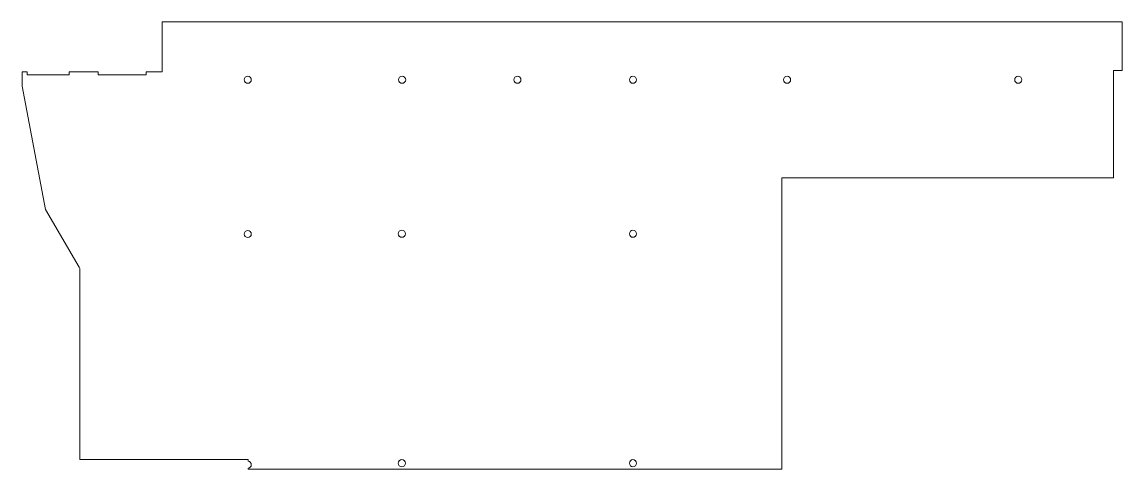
# Model space of a CAD drawing. Header units: millimetres. Extents: x -244 to 34, y -205 to -92.
import ezdxf

# ---------------------------------------------------------------- set-up
doc = ezdxf.new("R2010")
doc.units = ezdxf.units.MM
doc.header["$MEASUREMENT"] = 0
doc.layers.add('layer 1', color=7, linetype='Continuous')

msp = doc.modelspace()

# ---------------------------------------------------------------- linework, layer by layer
at = {"layer": 'layer 1', "color": 1, "lineweight": 9}
for points, knots in [([(-229.1296, -202.6995), (-229.1296, -202.6995), (-187.2736, -202.6995), (-187.2736, -202.6995), (-187.2736, -202.6995), (-186.9736, -202.6995), (-186.9736, -202.6995), (-186.9736, -202.6995), (-186.9736, -203.1816), (-186.9736, -203.1816), (-186.7955, -203.2115), (-186.6246, -203.2952), (-186.4872, -203.4326), (-186.1358, -203.784), (-186.1358, -204.354), (-186.4872, -204.7054), (-186.6246, -204.8428), (-186.7955, -204.9265), (-186.9736, -204.9564), (-186.9736, -204.9564), (-186.9736, -205.1327), (-186.9736, -205.1327), (-141.9495, -205.1327), (-96.9255, -205.1327), (-51.9014, -205.1327), (-51.9014, -205.1327), (-51.9016, -145.268), (-51.9016, -145.268), (-51.9016, -144.7066), (-51.9016, -144.1443), (-51.9016, -143.5812), (-51.9015, -139.8232), (-51.9014, -136.029), (-51.9014, -132.1991), (-51.9014, -132.0366), (-51.9014, -131.874), (-51.9014, -131.7113), (-51.9014, -131.6071), (-51.9014, -131.5029), (-51.9014, -131.3987), (-51.9014, -131.3987), (-51.6014, -131.3987), (-51.6014, -131.3987), (-51.6014, -131.3987), (9.8597, -131.3987), (9.8597, -131.3987), (9.8597, -131.3987), (10.2662, -131.3987), (10.2662, -131.3987), (10.2662, -131.3987), (17.9085, -131.3987), (17.9085, -131.3987), (17.9085, -131.3987), (18.315, -131.3987), (18.315, -131.3987), (18.315, -131.3987), (32.0872, -131.3987), (32.0872, -131.3987), (32.0872, -131.3987), (32.0872, -130.8982), (32.0872, -130.8982), (32.0872, -130.8982), (32.0872, -106.9291), (32.0872, -106.9291), (32.0872, -106.9291), (32.0872, -104.4901), (32.0872, -104.4901), (32.0872, -104.4901), (32.0872, -104.1901), (32.0872, -104.1901), (32.0872, -104.1901), (32.3872, -104.1901), (32.3872, -104.1901), (32.3872, -104.1901), (34.2697, -104.1901), (34.2697, -104.1901), (34.2697, -104.1901), (34.2697, -91.8776), (34.2697, -91.8776), (34.2697, -91.8776), (31.8919, -91.8776), (31.8919, -91.8776), (31.8919, -91.8776), (-206.3428, -91.8776), (-206.3428, -91.8776), (-206.3428, -91.8776), (-208.7818, -91.8776), (-208.7818, -91.8776), (-208.7818, -91.8776), (-208.7818, -104.4755), (-208.7818, -104.4755), (-208.7818, -104.4755), (-212.8319, -104.4755), (-212.8319, -104.4755), (-212.8319, -104.4755), (-212.8319, -105.2885), (-212.8319, -105.2885), (-212.8319, -105.2885), (-225.027, -105.2885), (-225.027, -105.2885), (-225.027, -105.2885), (-225.027, -104.4755), (-225.027, -104.4755), (-225.027, -104.4755), (-232.3687, -104.4755), (-232.3687, -104.4755), (-232.3687, -104.4755), (-232.3687, -105.2885), (-232.3687, -105.2885), (-232.3687, -105.2885), (-242.9378, -105.2885), (-242.9378, -105.2885), (-242.9378, -105.2885), (-242.9378, -104.4755), (-242.9378, -104.4755), (-242.9378, -104.4755), (-244.2853, -104.4755), (-244.2853, -104.4755), (-244.2853, -104.4755), (-244.2853, -106.9145), (-244.2853, -106.9145), (-244.2853, -106.9145), (-244.2853, -108.0496), (-244.2853, -108.0496), (-244.2853, -108.0496), (-244.2692, -108.134), (-244.2692, -108.134), (-244.2692, -108.134), (-238.3164, -139.3575), (-238.3164, -139.3575), (-238.3164, -139.3575), (-238.3063, -139.3749), (-238.3063, -139.3749), (-238.3063, -139.3749), (-229.8208, -153.9823), (-229.8208, -153.9823), (-229.8208, -153.9823), (-229.6164, -154.3343), (-229.6164, -154.3343), (-229.6058, -154.3648), (-229.6024, -154.3947), (-229.6015, -154.4407), (-229.6015, -154.4407), (-229.6015, -154.5797), (-229.6015, -154.5797), (-229.6015, -154.5797), (-229.6015, -164.5251), (-229.6015, -164.5251), (-229.6015, -164.5251), (-229.6015, -202.6995), (-229.6015, -202.6995), (-229.6015, -202.6995), (-229.1296, -202.6995), (-229.1296, -202.6995)], [0, 0, 0, 0, 0.01960784, 0.01960784, 0.01960784, 0.03921569, 0.03921569, 0.03921569, 0.05882353, 0.05882353, 0.05882353, 0.07843137, 0.07843137, 0.07843137, 0.09803922, 0.09803922, 0.09803922, 0.11764706, 0.11764706, 0.11764706, 0.1372549, 0.1372549, 0.1372549, 0.15686275, 0.15686275, 0.15686275, 0.17647059, 0.17647059, 0.17647059, 0.19607843, 0.19607843, 0.19607843, 0.21568627, 0.21568627, 0.21568627, 0.23529412, 0.23529412, 0.23529412, 0.25490196, 0.25490196, 0.25490196, 0.2745098, 0.2745098, 0.2745098, 0.29411765, 0.29411765, 0.29411765, 0.31372549, 0.31372549, 0.31372549, 0.33333333, 0.33333333, 0.33333333, 0.35294118, 0.35294118, 0.35294118, 0.37254902, 0.37254902, 0.37254902, 0.39215686, 0.39215686, 0.39215686, 0.41176471, 0.41176471, 0.41176471, 0.43137255, 0.43137255, 0.43137255, 0.45098039, 0.45098039, 0.45098039, 0.47058824, 0.47058824, 0.47058824, 0.49019608, 0.49019608, 0.49019608, 0.50980392, 0.50980392, 0.50980392, 0.52941176, 0.52941176, 0.52941176, 0.54901961, 0.54901961, 0.54901961, 0.56862745, 0.56862745, 0.56862745, 0.58823529, 0.58823529, 0.58823529, 0.60784314, 0.60784314, 0.60784314, 0.62745098, 0.62745098, 0.62745098, 0.64705882, 0.64705882, 0.64705882, 0.66666667, 0.66666667, 0.66666667, 0.68627451, 0.68627451, 0.68627451, 0.70588235, 0.70588235, 0.70588235, 0.7254902, 0.7254902, 0.7254902, 0.74509804, 0.74509804, 0.74509804, 0.76470588, 0.76470588, 0.76470588, 0.78431373, 0.78431373, 0.78431373, 0.80392157, 0.80392157, 0.80392157, 0.82352941, 0.82352941, 0.82352941, 0.84313725, 0.84313725, 0.84313725, 0.8627451, 0.8627451, 0.8627451, 0.88235294, 0.88235294, 0.88235294, 0.90196078, 0.90196078, 0.90196078, 0.92156863, 0.92156863, 0.92156863, 0.94117647, 0.94117647, 0.94117647, 0.96078431, 0.96078431, 0.96078431, 0.98039216, 0.98039216, 0.98039216, 1, 1, 1, 1]), ([(-186.4872, -107.1444), (-186.1358, -106.793), (-186.1358, -106.223), (-186.4872, -105.8716), (-186.8386, -105.5202), (-187.4086, -105.5202), (-187.76, -105.8716), (-188.1114, -106.223), (-188.1114, -106.793), (-187.76, -107.1444), (-187.4086, -107.4958), (-186.8386, -107.4958), (-186.4872, -107.1444)], [0, 0, 0, 0, 0.25, 0.25, 0.25, 0.5, 0.5, 0.5, 0.75, 0.75, 0.75, 1, 1, 1, 1]), ([(-147.3893, -107.1444), (-147.0379, -106.793), (-147.0379, -106.223), (-147.3893, -105.8716), (-147.7407, -105.5202), (-148.3107, -105.5202), (-148.6621, -105.8716), (-149.0135, -106.223), (-149.0135, -106.793), (-148.6621, -107.1444), (-148.3107, -107.4958), (-147.7407, -107.4958), (-147.3893, -107.1444)], [0, 0, 0, 0, 0.25, 0.25, 0.25, 0.5, 0.5, 0.5, 0.75, 0.75, 0.75, 1, 1, 1, 1]), ([(-118.1945, -107.1444), (-117.8431, -106.793), (-117.8431, -106.223), (-118.1945, -105.8716), (-118.5459, -105.5202), (-119.1159, -105.5202), (-119.4673, -105.8716), (-119.8187, -106.223), (-119.8187, -106.793), (-119.4673, -107.1444), (-119.1159, -107.4958), (-118.5459, -107.4958), (-118.1945, -107.1444)], [0, 0, 0, 0, 0.25, 0.25, 0.25, 0.5, 0.5, 0.5, 0.75, 0.75, 0.75, 1, 1, 1, 1]), ([(-88.9262, -107.1444), (-88.5748, -106.793), (-88.5748, -106.223), (-88.9262, -105.8716), (-89.2776, -105.5202), (-89.8476, -105.5202), (-90.199, -105.8716), (-90.5504, -106.223), (-90.5504, -106.793), (-90.199, -107.1444), (-89.8476, -107.4958), (-89.2776, -107.4958), (-88.9262, -107.1444)], [0, 0, 0, 0, 0.25, 0.25, 0.25, 0.5, 0.5, 0.5, 0.75, 0.75, 0.75, 1, 1, 1, 1]), ([(-49.9018, -107.1444), (-49.5504, -106.793), (-49.5504, -106.223), (-49.9018, -105.8716), (-50.2532, -105.5202), (-50.8232, -105.5202), (-51.1746, -105.8716), (-51.526, -106.223), (-51.526, -106.793), (-51.1746, -107.1444), (-50.8232, -107.4958), (-50.2532, -107.4958), (-49.9018, -107.1444)], [0, 0, 0, 0, 0.25, 0.25, 0.25, 0.5, 0.5, 0.5, 0.75, 0.75, 0.75, 1, 1, 1, 1]), ([(7.362, -105.8716), (7.0106, -106.223), (7.0106, -106.793), (7.362, -107.1444), (7.7134, -107.4958), (8.2834, -107.4958), (8.6348, -107.1444), (8.9862, -106.793), (8.9862, -106.223), (8.6348, -105.8716), (8.2834, -105.5202), (7.7134, -105.5202), (7.362, -105.8716)], [0, 0, 0, 0, 0.25, 0.25, 0.25, 0.5, 0.5, 0.5, 0.75, 0.75, 0.75, 1, 1, 1, 1]), ([(-186.4872, -144.9565), (-186.8386, -144.6051), (-187.4086, -144.6051), (-187.76, -144.9565), (-188.1114, -145.3079), (-188.1114, -145.8779), (-187.76, -146.2293), (-187.4086, -146.5807), (-186.8386, -146.5807), (-186.4872, -146.2293), (-186.1358, -145.8779), (-186.1358, -145.3079), (-186.4872, -144.9565)], [0, 0, 0, 0, 0.25, 0.25, 0.25, 0.5, 0.5, 0.5, 0.75, 0.75, 0.75, 1, 1, 1, 1]), ([(-148.7356, -146.1688), (-148.3842, -146.5202), (-147.8142, -146.5202), (-147.4628, -146.1688), (-147.1114, -145.8174), (-147.1114, -145.2474), (-147.4628, -144.896), (-147.8142, -144.5446), (-148.3842, -144.5446), (-148.7356, -144.896), (-149.087, -145.2474), (-149.087, -145.8174), (-148.7356, -146.1688)], [0, 0, 0, 0, 0.25, 0.25, 0.25, 0.5, 0.5, 0.5, 0.75, 0.75, 0.75, 1, 1, 1, 1]), ([(-90.199, -144.896), (-90.5504, -145.2474), (-90.5504, -145.8174), (-90.199, -146.1688), (-89.8476, -146.5202), (-89.2776, -146.5202), (-88.9262, -146.1688), (-88.5748, -145.8174), (-88.5748, -145.2474), (-88.9262, -144.896), (-89.2776, -144.5446), (-89.8476, -144.5446), (-90.199, -144.896)], [0, 0, 0, 0, 0.25, 0.25, 0.25, 0.5, 0.5, 0.5, 0.75, 0.75, 0.75, 1, 1, 1, 1]), ([(-147.4628, -203.0261), (-147.8142, -202.6747), (-148.3842, -202.6747), (-148.7356, -203.0261), (-149.087, -203.3775), (-149.087, -203.9475), (-148.7356, -204.2989), (-148.3842, -204.6503), (-147.8142, -204.6503), (-147.4628, -204.2989), (-147.1114, -203.9475), (-147.1114, -203.3775), (-147.4628, -203.0261)], [0, 0, 0, 0, 0.25, 0.25, 0.25, 0.5, 0.5, 0.5, 0.75, 0.75, 0.75, 1, 1, 1, 1]), ([(-88.9262, -203.022), (-89.2776, -202.6706), (-89.8476, -202.6706), (-90.199, -203.022), (-90.5504, -203.3734), (-90.5504, -203.9434), (-90.199, -204.2948), (-89.8476, -204.6462), (-89.2776, -204.6462), (-88.9262, -204.2948), (-88.5748, -203.9434), (-88.5748, -203.3734), (-88.9262, -203.022)], [0, 0, 0, 0, 0.25, 0.25, 0.25, 0.5, 0.5, 0.5, 0.75, 0.75, 0.75, 1, 1, 1, 1])]:
    msp.add_open_spline(points, degree=3, knots=knots, dxfattribs=at)

doc.saveas('drawing.dxf')
